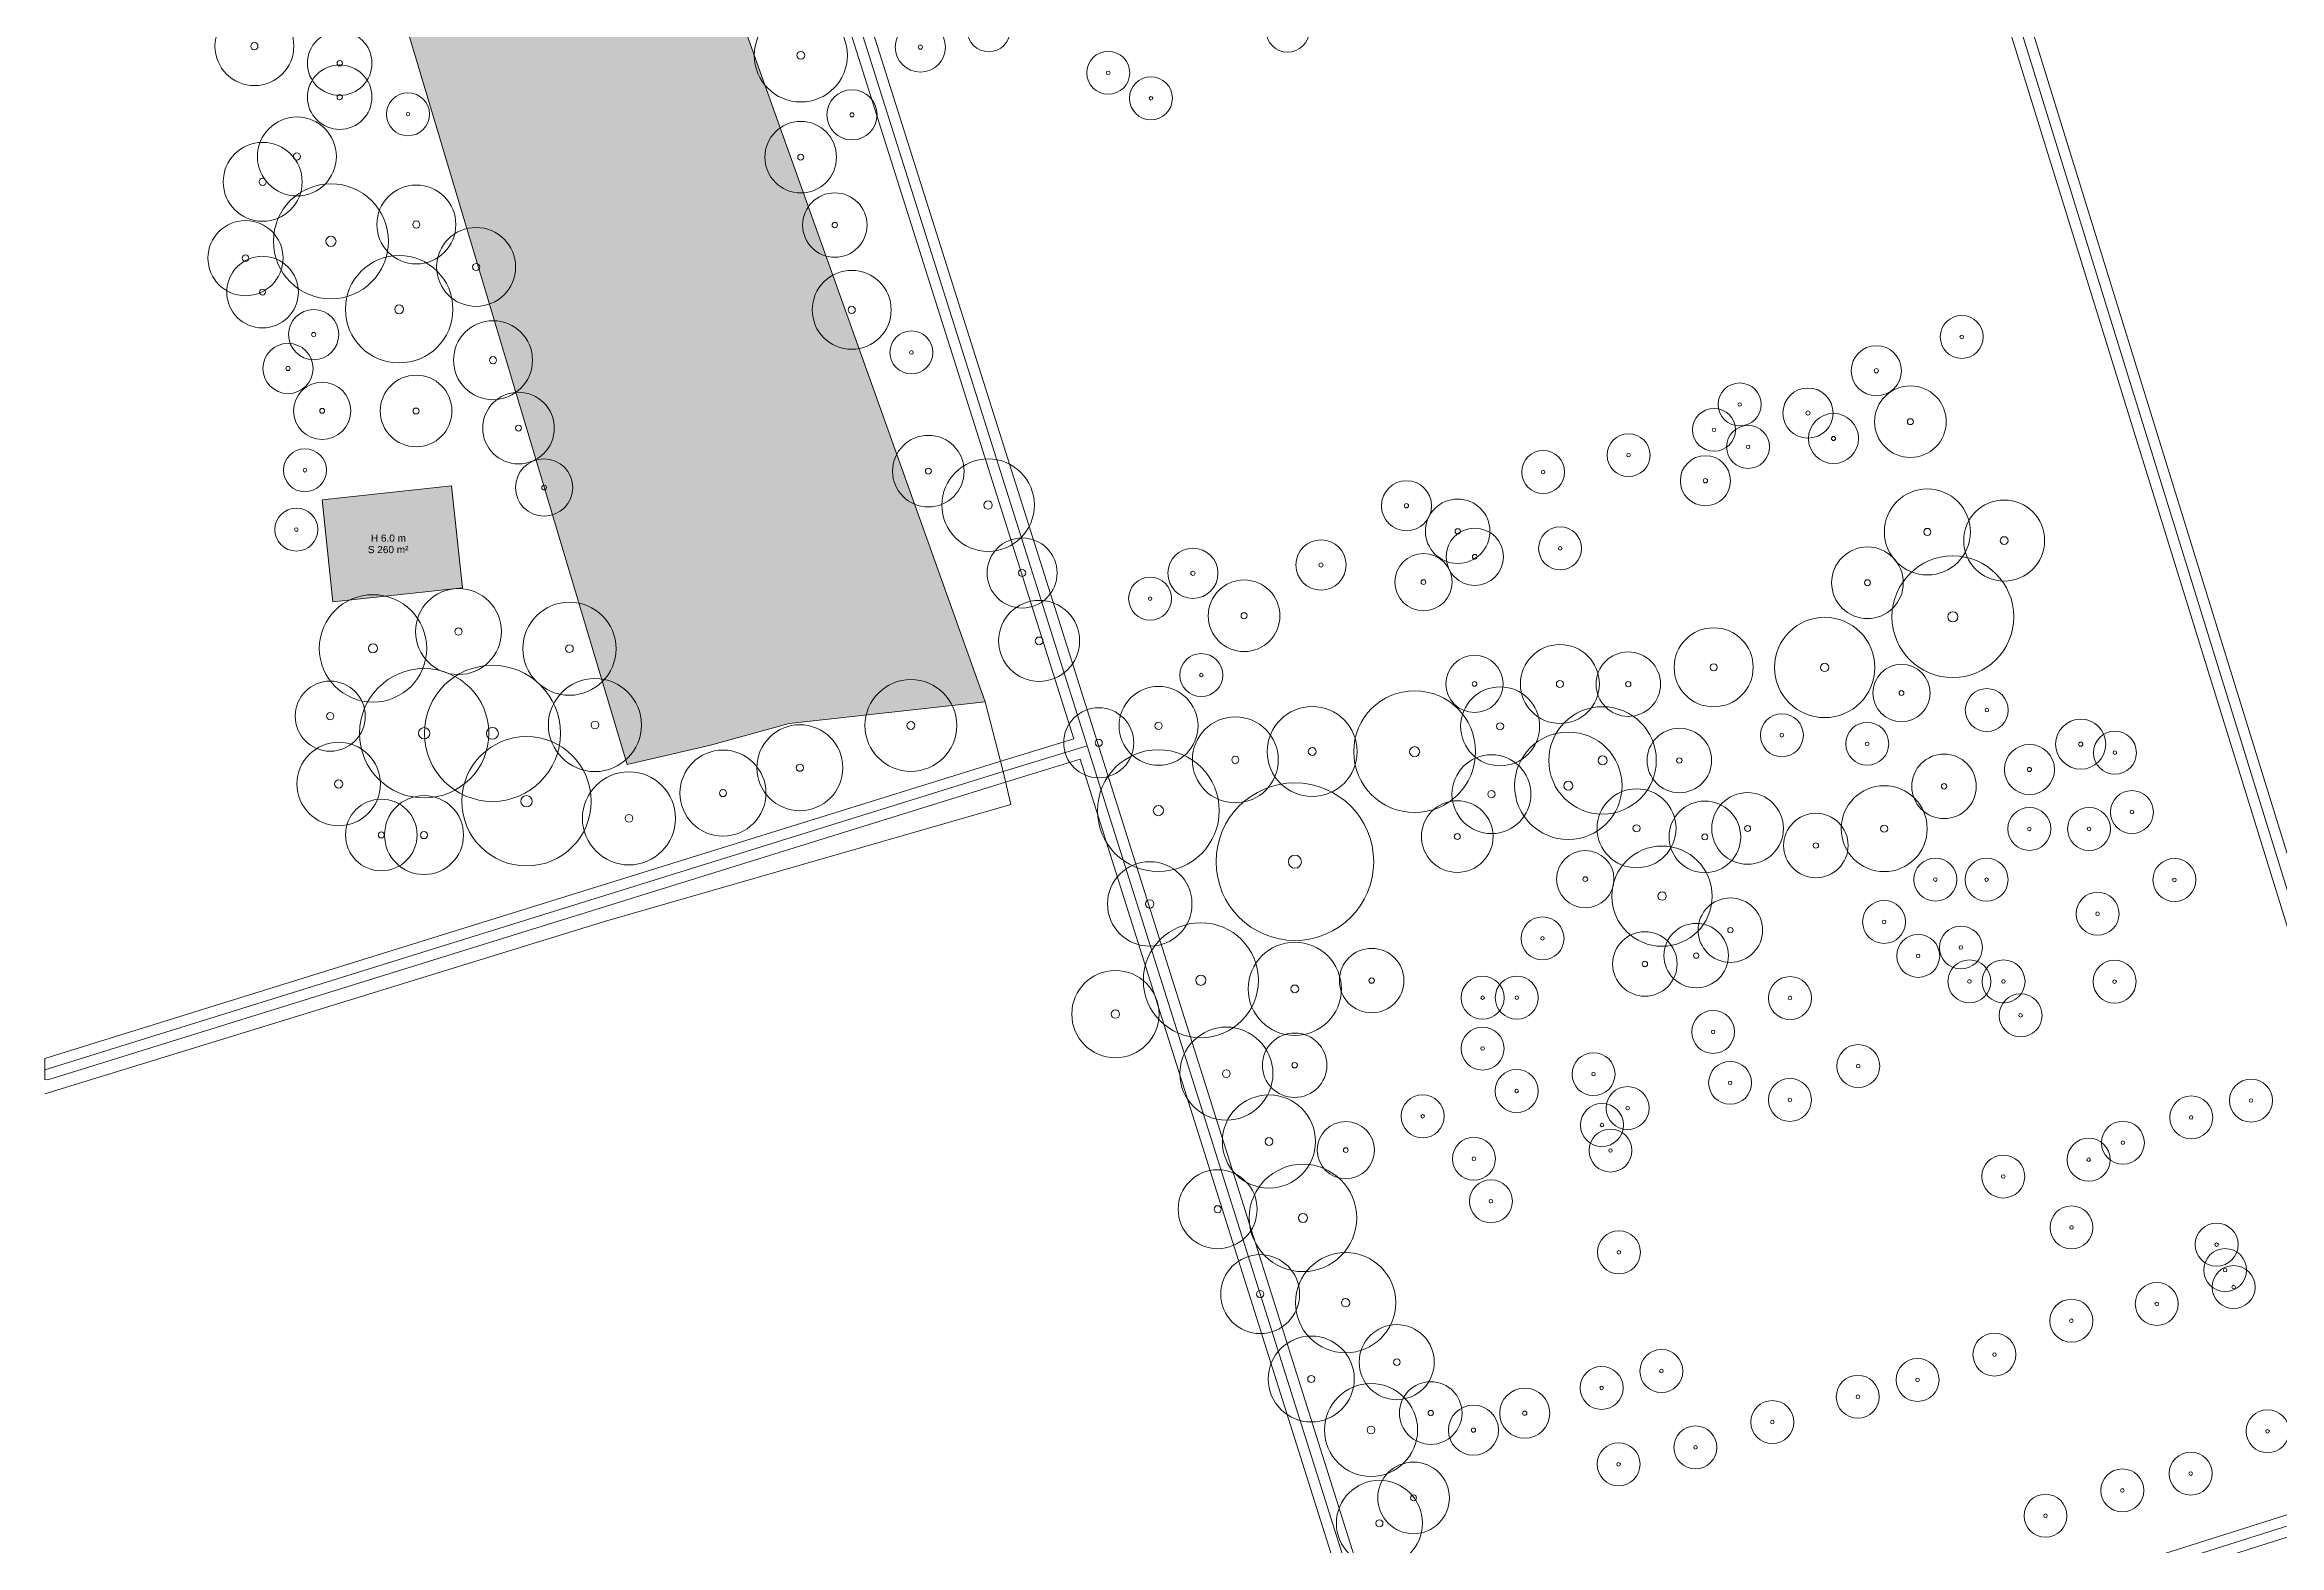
# Model space of a CAD drawing. Header units: metres. Extents: x 0 to 1612, y 0 to 1403.
# Drawn here: x 0 to 311.9, y 721.2 to 930.8 of the extents above; entities that cross this region are included whole.
import ezdxf

# ---------------------------------------------------------------- set-up
doc = ezdxf.new("R2010")
doc.units = ezdxf.units.M
doc.header["$MEASUREMENT"] = 0
for name, color, linetype, lineweight, true_color in [('TPX_BUILDING_AREAS_TEXT', 7, 'CONTINUOUS', 0, 0x000000), ('TPX_BUILDING_HEIGHTS_TEXT', 7, 'CONTINUOUS', 0, 0x000000), ('TPX_BUILDINGS', 7, 'CONTINUOUS', 0, 0x000000), ('TPX_BUILDINGS_HATCH', 7, 'CONTINUOUS', 0, 0xf0f0f0), ('TPX_ROADS_AXES', 7, 'CONTINUOUS', 0, 0x323232), ('TPX_ROADS_CONTOURS', 7, 'CONTINUOUS', 0, 0x646464), ('TPX_VEGETATION_TREES_INDIVIDUAL', 7, 'CONTINUOUS', 0, 0x136734), ('TPX_WATERWAYS', 7, 'CONTINUOUS', 0, 0x7aafdf), ('TPX_WATERWAYS_HATCH', 7, 'CONTINUOUS', 0, 0x7aafdf)]:
    doc.layers.add(name, color=color, linetype=linetype, lineweight=lineweight, true_color=true_color)
doc.styles.add('TPX_TEXTE', font='arial.ttf')

# ---------------------------------------------------------------- blocks, each defined once
blk = doc.blocks.new('TREETR006_CR058')
at = {"layer": 'TPX_VEGETATION_TREES_INDIVIDUAL'}
for radius in [5.83, 0.583]:
    blk.add_circle((0, 0, 0.04), radius, dxfattribs=at)
blk = doc.blocks.new('TREETR005_CR052')
at = {"layer": 'TPX_VEGETATION_TREES_INDIVIDUAL'}
for radius in [5.24, 0.458]:
    blk.add_circle((0, 0, 0.04), radius, dxfattribs=at)
blk = doc.blocks.new('TREETR003_CR035')
at = {"layer": 'TPX_VEGETATION_TREES_INDIVIDUAL'}
for radius in [3.5, 0.292]:
    blk.add_circle((0, 0, 0.04), radius, dxfattribs=at)
blk = doc.blocks.new('TREETR005_CR063')
at = {"layer": 'TPX_VEGETATION_TREES_INDIVIDUAL'}
for radius in [6.28, 0.542]:
    blk.add_circle((0, 0, 0.04), radius, dxfattribs=at)
blk = doc.blocks.new('TREETR009_CR110')
at = {"layer": 'TPX_VEGETATION_TREES_INDIVIDUAL'}
for radius in [11, 0.917]:
    blk.add_circle((0, 0, 0.04), radius, dxfattribs=at)
blk = doc.blocks.new('TREETR008_CR090')
at = {"layer": 'TPX_VEGETATION_TREES_INDIVIDUAL'}
for radius in [9.03, 0.792]:
    blk.add_circle((0, 0, 0.04), radius, dxfattribs=at)
blk = doc.blocks.new('TREETR006_CR061')
at = {"layer": 'TPX_VEGETATION_TREES_INDIVIDUAL'}
for radius in [6.09, 0.583]:
    blk.add_circle((0, 0, 0.04), radius, dxfattribs=at)
blk = doc.blocks.new('TREETR006_CR065')
at = {"layer": 'TPX_VEGETATION_TREES_INDIVIDUAL'}
for radius in [6.46, 0.583]:
    blk.add_circle((0, 0, 0.04), radius, dxfattribs=at)
blk = doc.blocks.new('TREETR005_CR057')
at = {"layer": 'TPX_VEGETATION_TREES_INDIVIDUAL'}
for radius in [5.65, 0.542]:
    blk.add_circle((0, 0, 0.04), radius, dxfattribs=at)
blk = doc.blocks.new('TREETR004_CR050')
at = {"layer": 'TPX_VEGETATION_TREES_INDIVIDUAL'}
for radius in [5, 0.417]:
    blk.add_circle((0, 0, 0.04), radius, dxfattribs=at)
blk = doc.blocks.new('TREETR005_CR060')
at = {"layer": 'TPX_VEGETATION_TREES_INDIVIDUAL'}
for radius in [6, 0.5]:
    blk.add_circle((0, 0, 0.04), radius, dxfattribs=at)
blk = doc.blocks.new('TREETR007_CR080')
at = {"layer": 'TPX_VEGETATION_TREES_INDIVIDUAL'}
for radius in [8.03, 0.708]:
    blk.add_circle((0, 0, 0.04), radius, dxfattribs=at)
blk = doc.blocks.new('TREETR007_CR085')
at = {"layer": 'TPX_VEGETATION_TREES_INDIVIDUAL'}
for radius in [8.5, 0.708]:
    blk.add_circle((0, 0, 0.04), radius, dxfattribs=at)
blk = doc.blocks.new('TREETR005_CR065')
at = {"layer": 'TPX_VEGETATION_TREES_INDIVIDUAL'}
for radius in [6.5, 0.542]:
    blk.add_circle((0, 0, 0.04), radius, dxfattribs=at)
blk = doc.blocks.new('TREETR006_CR070')
at = {"layer": 'TPX_VEGETATION_TREES_INDIVIDUAL'}
for radius in [7, 0.583]:
    blk.add_circle((0, 0, 0.04), radius, dxfattribs=at)
blk = doc.blocks.new('TREETR005_CR064')
at = {"layer": 'TPX_VEGETATION_TREES_INDIVIDUAL'}
for radius in [6.41, 0.542]:
    blk.add_circle((0, 0, 0.04), radius, dxfattribs=at)
blk = doc.blocks.new('TREETR004_CR045')
at = {"layer": 'TPX_VEGETATION_TREES_INDIVIDUAL'}
for radius in [4.5, 0.375]:
    blk.add_circle((0, 0, 0.04), radius, dxfattribs=at)
blk = doc.blocks.new('TREETR006_CR075')
at = {"layer": 'TPX_VEGETATION_TREES_INDIVIDUAL'}
for radius in [7.5, 0.625]:
    blk.add_circle((0, 0, 0.04), radius, dxfattribs=at)
blk = doc.blocks.new('TREETR006_CR059')
at = {"layer": 'TPX_VEGETATION_TREES_INDIVIDUAL'}
for radius in [5.9, 0.583]:
    blk.add_circle((0, 0, 0.04), radius, dxfattribs=at)
blk = doc.blocks.new('TREETR003_CR030')
at = {"layer": 'TPX_VEGETATION_TREES_INDIVIDUAL'}
for radius in [3, 0.25]:
    blk.add_circle((0, 0, 0.04), radius, dxfattribs=at)
blk = doc.blocks.new('TREETR003_CR040')
at = {"layer": 'TPX_VEGETATION_TREES_INDIVIDUAL'}
for radius in [4, 0.333]:
    blk.add_circle((0, 0, 0.04), radius, dxfattribs=at)
blk = doc.blocks.new('TREETR005_CR049')
at = {"layer": 'TPX_VEGETATION_TREES_INDIVIDUAL'}
for radius in [4.89, 0.5]:
    blk.add_circle((0, 0, 0.04), radius, dxfattribs=at)
blk = doc.blocks.new('TREETR008_CR095')
at = {"layer": 'TPX_VEGETATION_TREES_INDIVIDUAL'}
for radius in [9.5, 0.833]:
    blk.add_circle((0, 0, 0.04), radius, dxfattribs=at)
blk = doc.blocks.new('TREETR004_CR044')
at = {"layer": 'TPX_VEGETATION_TREES_INDIVIDUAL'}
for radius in [4.37, 0.375]:
    blk.add_circle((0, 0, 0.04), radius, dxfattribs=at)
blk = doc.blocks.new('TREETR005_CR055')
at = {"layer": 'TPX_VEGETATION_TREES_INDIVIDUAL'}
for radius in [5.51, 0.5]:
    blk.add_circle((0, 0, 0.04), radius, dxfattribs=at)

msp = doc.modelspace()

# ---------------------------------------------------------------- hatches: boundary and pattern name
at = {"layer": 'TPX_BUILDINGS_HATCH'}
msp.add_hatch(color=256, dxfattribs=at).paths.add_polyline_path([(56.78, 869.17), (38.71, 867.23), (40.24, 853), (58.31, 854.94), (56.78, 869.17)])
at = {"layer": 'TPX_WATERWAYS_HATCH'}
msp.add_hatch(color=256, dxfattribs=at).paths.add_polyline_path([(88.67, 958.44), (47.23, 944.21), (81.3, 830.26), (92.94, 832.96), (103.9, 836.01), (131.29, 839.03), (88.67, 958.44)])

# ---------------------------------------------------------------- linework, layer by layer
at = {"layer": 'TPX_BUILDINGS', "elevation": 0.04}
msp.add_lwpolyline([(56.78, 869.17), (38.71, 867.23), (40.24, 853), (58.31, 854.94)], close=True, dxfattribs=at)
at = {"layer": 'TPX_ROADS_AXES', "elevation": 0.03}
for points in [[(338.05, 731.88), (245.21, 1031.89)], [(97.59, 984.67), (145.53, 832.86)], [(0, 787.66), (133.8, 829.28), (145.53, 832.86)], [(145.53, 832.86), (192.02, 685.59)], [(192.02, 685.59), (338.05, 731.88)]]:
    msp.add_lwpolyline(points, dxfattribs=at)
at = {"layer": 'TPX_ROADS_CONTOURS', "elevation": 0.03}
for points in [[(247.08, 1030.92), (383.72, 1074.62), (386.2, 1066.1), (472.45, 776.07), (339.04, 733.77)], [(99.47, 983.7), (244.22, 1030), (336.18, 732.86), (193, 687.47), (146.96, 833.32)], [(193.9, 684.61), (337.08, 730), (379.7, 596.52), (406.14, 513.7), (262.5, 467.37)]]:
    msp.add_lwpolyline(points, close=True, dxfattribs=at)
msp.add_lwpolyline([(96.6, 982.8), (143.64, 833.86), (133.35, 830.71), (0, 789.23), (0, 786.27), (0.45, 786.23), (134.24, 827.84), (144.54, 831), (190.14, 686.57), (0, 626.29), (0, 623.33), (0.45, 623.29), (191.04, 683.71), (260.1, 465.02), (272.95, 424.32), (285.19, 385.55), (0, 295.66)], dxfattribs=at)
at = {"layer": 'TPX_WATERWAYS', "elevation": 0.01}
msp.add_lwpolyline([(88.67, 958.44), (47.23, 944.21), (81.3, 830.26), (92.94, 832.96), (103.9, 836.01), (131.29, 839.03)], close=True, dxfattribs=at)
msp.add_lwpolyline([(131.29, 839.03), (133.8, 829.28), (134.87, 824.67), (78.16, 808.36), (34.1, 794.75), (0, 784.3)], dxfattribs=at)

# ---------------------------------------------------------------- block references
at = {"layer": 'TPX_VEGETATION_TREES_INDIVIDUAL'}
for name, p in [('TREETR005_CR055', (29.27, 930.57, 0.04)), ('TREETR003_CR030', (131.78, 932.79, 0.04)), ('TREETR004_CR045', (41.18, 928.19, 0.04)), ('TREETR005_CR065', (105.55, 929.28, 0.04)), ('TREETR003_CR035', (122.24, 930.44, 0.04)), ('TREETR003_CR030', (173.5, 932.73, 0.04)), ('TREETR003_CR030', (148.46, 926.85, 0.04)), ('TREETR004_CR045', (41.18, 923.45, 0.04)), ('TREETR003_CR030', (50.71, 921.07, 0.04)), ('TREETR003_CR035', (112.69, 920.98, 0.04)), ('TREETR003_CR030', (154.42, 923.29, 0.04)), ('TREETR005_CR055', (35.21, 915.17, 0.04)), ('TREETR005_CR055', (30.43, 911.63, 0.04)), ('TREETR004_CR050', (105.53, 915.07, 0.04)), ('TREETR007_CR080', (39.96, 903.32, 0.04)), ('TREETR005_CR055', (51.88, 905.67, 0.04)), ('TREETR004_CR045', (110.29, 905.59, 0.04)), ('TREETR005_CR052', (28.03, 900.97, 0.04)), ('TREETR005_CR055', (60.22, 899.74, 0.04)), ('TREETR004_CR050', (30.41, 896.23, 0.04)), ('TREETR006_CR075', (49.48, 893.84, 0.04)), ('TREETR005_CR055', (112.65, 893.75, 0.04)), ('TREETR003_CR035', (37.55, 890.3, 0.04)), ('TREETR005_CR055', (62.58, 886.72, 0.04)), ('TREETR003_CR030', (267.6, 889.97, 0.04)), ('TREETR003_CR035', (33.97, 885.57, 0.04)), ('TREETR003_CR030', (120.99, 887.81, 0.04)), ('TREETR003_CR035', (255.68, 885.25, 0.04)), ('TREETR003_CR040', (38.73, 879.65, 0.04)), ('TREETR004_CR050', (51.84, 879.63, 0.04)), ('TREETR003_CR030', (236.6, 880.54, 0.04)), ('TREETR003_CR035', (246.13, 879.34, 0.04)), ('TREETR004_CR050', (260.43, 878.14, 0.04)), ('TREETR004_CR050', (66.14, 877.24, 0.04)), ('TREETR003_CR030', (233.02, 877, 0.04)), ('TREETR003_CR030', (237.78, 874.62, 0.04)), ('TREETR003_CR035', (249.7, 875.79, 0.04)), ('TREETR003_CR030', (36.33, 871.36, 0.04)), ('TREETR004_CR050', (123.35, 871.23, 0.04)), ('TREETR003_CR030', (209.17, 871.11, 0.04)), ('TREETR003_CR030', (221.09, 873.46, 0.04)), ('TREETR003_CR040', (69.71, 868.94, 0.04)), ('TREETR006_CR065', (131.69, 866.49, 0.04)), ('TREETR003_CR035', (231.82, 869.89, 0.04)), ('TREETR003_CR035', (190.09, 866.4, 0.04)), ('TREETR004_CR045', (197.24, 862.84, 0.04)), ('TREETR005_CR060', (262.8, 862.74, 0.04)), ('TREETR005_CR057', (273.52, 861.54, 0.04)), ('TREETR003_CR030', (35.13, 863.07, 0.04)), ('TREETR005_CR049', (136.44, 857.01, 0.04)), ('TREETR003_CR035', (178.16, 858.13, 0.04)), ('TREETR003_CR040', (199.62, 859.28, 0.04)), ('TREETR003_CR030', (211.54, 860.45, 0.04)), ('TREETR003_CR035', (160.28, 856.97, 0.04)), ('TREETR003_CR040', (192.46, 855.74, 0.04)), ('TREETR004_CR050', (254.44, 855.65, 0.04)), ('TREETR007_CR085', (266.36, 850.9, 0.04)), ('TREETR005_CR060', (57.76, 848.83, 0.04)), ('TREETR003_CR030', (154.31, 853.43, 0.04)), ('TREETR004_CR050', (167.42, 851.04, 0.04)), ('TREETR006_CR075', (45.83, 846.48, 0.04)), ('TREETR005_CR065', (73.25, 846.44, 0.04)), ('TREETR005_CR057', (138.81, 847.53, 0.04)), ('TREETR005_CR055', (232.97, 843.84, 0.04)), ('TREETR006_CR070', (248.47, 843.82, 0.04)), ('TREETR003_CR030', (161.45, 842.76, 0.04)), ('TREETR003_CR040', (199.59, 841.52, 0.04)), ('TREETR005_CR055', (211.51, 841.51, 0.04)), ('TREETR004_CR045', (221.05, 841.49, 0.04)), ('TREETR008_CR090', (52.97, 834.63, 0.04)), ('TREETR008_CR095', (62.5, 834.62, 0.04)), ('TREETR005_CR065', (76.81, 835.78, 0.04)), ('TREETR003_CR040', (259.19, 840.25, 0.04)), ('TREETR005_CR049', (39.86, 837.02, 0.04)), ('TREETR005_CR064', (120.91, 835.72, 0.04)), ('TREETR005_CR055', (155.48, 835.67, 0.04)), ('TREETR007_CR085', (191.23, 832.06, 0.04)), ('TREETR005_CR055', (203.16, 835.6, 0.04)), ('TREETR003_CR030', (271.1, 837.87, 0.04)), ('TREETR005_CR049', (147.13, 833.31, 0.04)), ('TREETR005_CR060', (166.2, 830.92, 0.04)), ('TREETR005_CR063', (176.93, 832.08, 0.04)), ('TREETR006_CR075', (217.46, 830.84, 0.04)), ('TREETR003_CR030', (242.49, 834.36, 0.04)), ('TREETR003_CR030', (254.41, 833.16, 0.04)), ('TREETR003_CR035', (284.21, 833.11, 0.04)), ('TREETR006_CR058', (41.04, 827.55, 0.04)), ('TREETR008_CR090', (67.26, 825.14, 0.04)), ('TREETR005_CR060', (105.41, 829.82, 0.04)), ('TREETR006_CR075', (212.68, 827.3, 0.04)), ('TREETR004_CR045', (228.18, 830.83, 0.04)), ('TREETR003_CR035', (277.05, 829.57, 0.04)), ('TREETR003_CR030', (288.98, 831.92, 0.04)), ('TREETR005_CR060', (94.68, 826.28, 0.04)), ('TREETR007_CR085', (155.46, 823.83, 0.04)), ('TREETR005_CR055', (201.95, 826.13, 0.04)), ('TREETR004_CR045', (265.13, 827.22, 0.04)), ('TREETR005_CR065', (81.56, 822.75, 0.04)), ('TREETR009_CR110', (174.52, 816.7, 0.04)), ('TREETR005_CR055', (222.21, 821.36, 0.04)), ('TREETR005_CR060', (256.78, 821.31, 0.04)), ('TREETR003_CR030', (291.35, 823.63, 0.04)), ('TREETR004_CR050', (46.99, 820.43, 0.04)), ('TREETR005_CR055', (52.95, 820.42, 0.04)), ('TREETR004_CR050', (197.18, 820.21, 0.04)), ('TREETR004_CR050', (231.74, 820.16, 0.04)), ('TREETR004_CR050', (237.71, 821.34, 0.04)), ('TREETR003_CR030', (277.04, 821.28, 0.04)), ('TREETR003_CR030', (285.38, 821.27, 0.04)), ('TREETR004_CR045', (247.24, 818.96, 0.04)), ('TREETR003_CR040', (215.05, 814.27, 0.04)), ('TREETR006_CR070', (225.77, 811.89, 0.04)), ('TREETR006_CR059', (154.25, 810.8, 0.04)), ('TREETR003_CR030', (263.92, 814.2, 0.04)), ('TREETR003_CR030', (271.07, 814.19, 0.04)), ('TREETR003_CR030', (297.29, 814.15, 0.04)), ('TREETR004_CR045', (235.3, 807.14, 0.04)), ('TREETR003_CR030', (256.76, 808.29, 0.04)), ('TREETR003_CR030', (286.56, 809.43, 0.04)), ('TREETR007_CR080', (161.39, 800.14, 0.04)), ('TREETR003_CR030', (209.08, 805.99, 0.04)), ('TREETR004_CR045', (230.53, 803.59, 0.04)), ('TREETR005_CR065', (174.5, 798.94, 0.04)), ('TREETR004_CR045', (223.37, 802.42, 0.04)), ('TREETR003_CR030', (261.52, 803.55, 0.04)), ('TREETR003_CR030', (267.48, 804.72, 0.04)), ('TREETR004_CR045', (185.23, 800.1, 0.04)), ('TREETR003_CR030', (268.67, 799.98, 0.04)), ('TREETR003_CR030', (273.43, 799.98, 0.04)), ('TREETR003_CR030', (288.93, 799.95, 0.04)), ('TREETR006_CR061', (149.46, 795.42, 0.04)), ('TREETR003_CR030', (200.72, 797.71, 0.04)), ('TREETR003_CR030', (205.49, 797.71, 0.04)), ('TREETR003_CR030', (243.63, 797.65, 0.04)), ('TREETR003_CR030', (232.9, 792.93, 0.04)), ('TREETR003_CR030', (275.81, 795.24, 0.04)), ('TREETR005_CR065', (164.95, 787.11, 0.04)), ('TREETR004_CR045', (174.48, 788.28, 0.04)), ('TREETR003_CR030', (200.71, 790.61, 0.04)), ('TREETR003_CR030', (216.2, 787.03, 0.04)), ('TREETR003_CR030', (253.15, 788.16, 0.04)), ('TREETR003_CR030', (205.47, 784.68, 0.04)), ('TREETR003_CR030', (235.27, 785.82, 0.04)), ('TREETR003_CR030', (243.61, 783.44, 0.04)), ('TREETR003_CR030', (307.98, 783.35, 0.04)), ('TREETR005_CR065', (170.89, 777.63, 0.04)), ('TREETR003_CR030', (192.35, 781.15, 0.04)), ('TREETR003_CR030', (220.96, 782.29, 0.04)), ('TREETR003_CR030', (299.63, 780.99, 0.04)), ('TREETR003_CR040', (181.62, 776.43, 0.04)), ('TREETR003_CR030', (217.38, 779.93, 0.04)), ('TREETR003_CR030', (290.09, 777.46, 0.04)), ('TREETR003_CR030', (199.5, 775.22, 0.04)), ('TREETR003_CR030', (218.57, 776.37, 0.04)), ('TREETR003_CR030', (285.32, 775.09, 0.04)), ('TREETR005_CR055', (163.73, 768.17, 0.04)), ('TREETR006_CR075', (175.64, 766.96, 0.04)), ('TREETR003_CR030', (273.39, 772.74, 0.04)), ('TREETR003_CR030', (201.87, 769.29, 0.04)), ('TREETR003_CR030', (282.92, 765.63, 0.04)), ('TREETR003_CR030', (219.74, 762.16, 0.04)), ('TREETR003_CR030', (303.18, 763.23, 0.04)), ('TREETR005_CR055', (169.67, 756.32, 0.04)), ('TREETR006_CR070', (181.59, 755.12, 0.04)), ('TREETR003_CR030', (304.37, 759.67, 0.04)), ('TREETR003_CR030', (305.55, 757.3, 0.04)), ('TREETR003_CR030', (282.9, 752.6, 0.04)), ('TREETR003_CR030', (294.82, 754.95, 0.04)), ('TREETR005_CR052', (188.73, 746.82, 0.04)), ('TREETR005_CR060', (176.8, 744.47, 0.04)), ('TREETR003_CR030', (272.17, 747.88, 0.04)), ('TREETR003_CR030', (217.33, 743.22, 0.04)), ('TREETR003_CR030', (225.68, 745.58, 0.04)), ('TREETR003_CR030', (261.43, 744.34, 0.04)), ('TREETR005_CR065', (185.14, 737.35, 0.04)), ('TREETR004_CR044', (193.48, 739.71, 0.04)), ('TREETR003_CR035', (206.6, 739.69, 0.04)), ('TREETR003_CR030', (253.09, 741.99, 0.04)), ('TREETR003_CR035', (199.44, 737.33, 0.04)), ('TREETR003_CR030', (241.16, 738.45, 0.04)), ('TREETR003_CR030', (310.29, 737.17, 0.04)), ('TREETR003_CR030', (230.43, 734.92, 0.04)), ('TREETR003_CR030', (219.7, 732.56, 0.04)), ('TREETR003_CR030', (299.56, 731.26, 0.04)), ('TREETR005_CR060', (186.31, 724.32, 0.04)), ('TREETR004_CR050', (191.08, 727.87, 0.04)), ('TREETR003_CR030', (290.02, 728.91, 0.04)), ('TREETR003_CR030', (279.29, 725.37, 0.04))]:
    msp.add_blockref(name, p, dxfattribs=at)

# ---------------------------------------------------------------- texts
at = {"layer": 'TPX_BUILDING_AREAS_TEXT', "style": 'TPX_TEXTE'}
msp.add_text('S 260 m²', height=1, dxfattribs=at).set_placement((45.11, 859.78, 0.05))
at = {"layer": 'TPX_BUILDING_HEIGHTS_TEXT', "style": 'TPX_TEXTE'}
msp.add_text('H 6.0 m', height=1, dxfattribs=at).set_placement((45.54, 861.38, 0.05))

doc.saveas('drawing.dxf')
